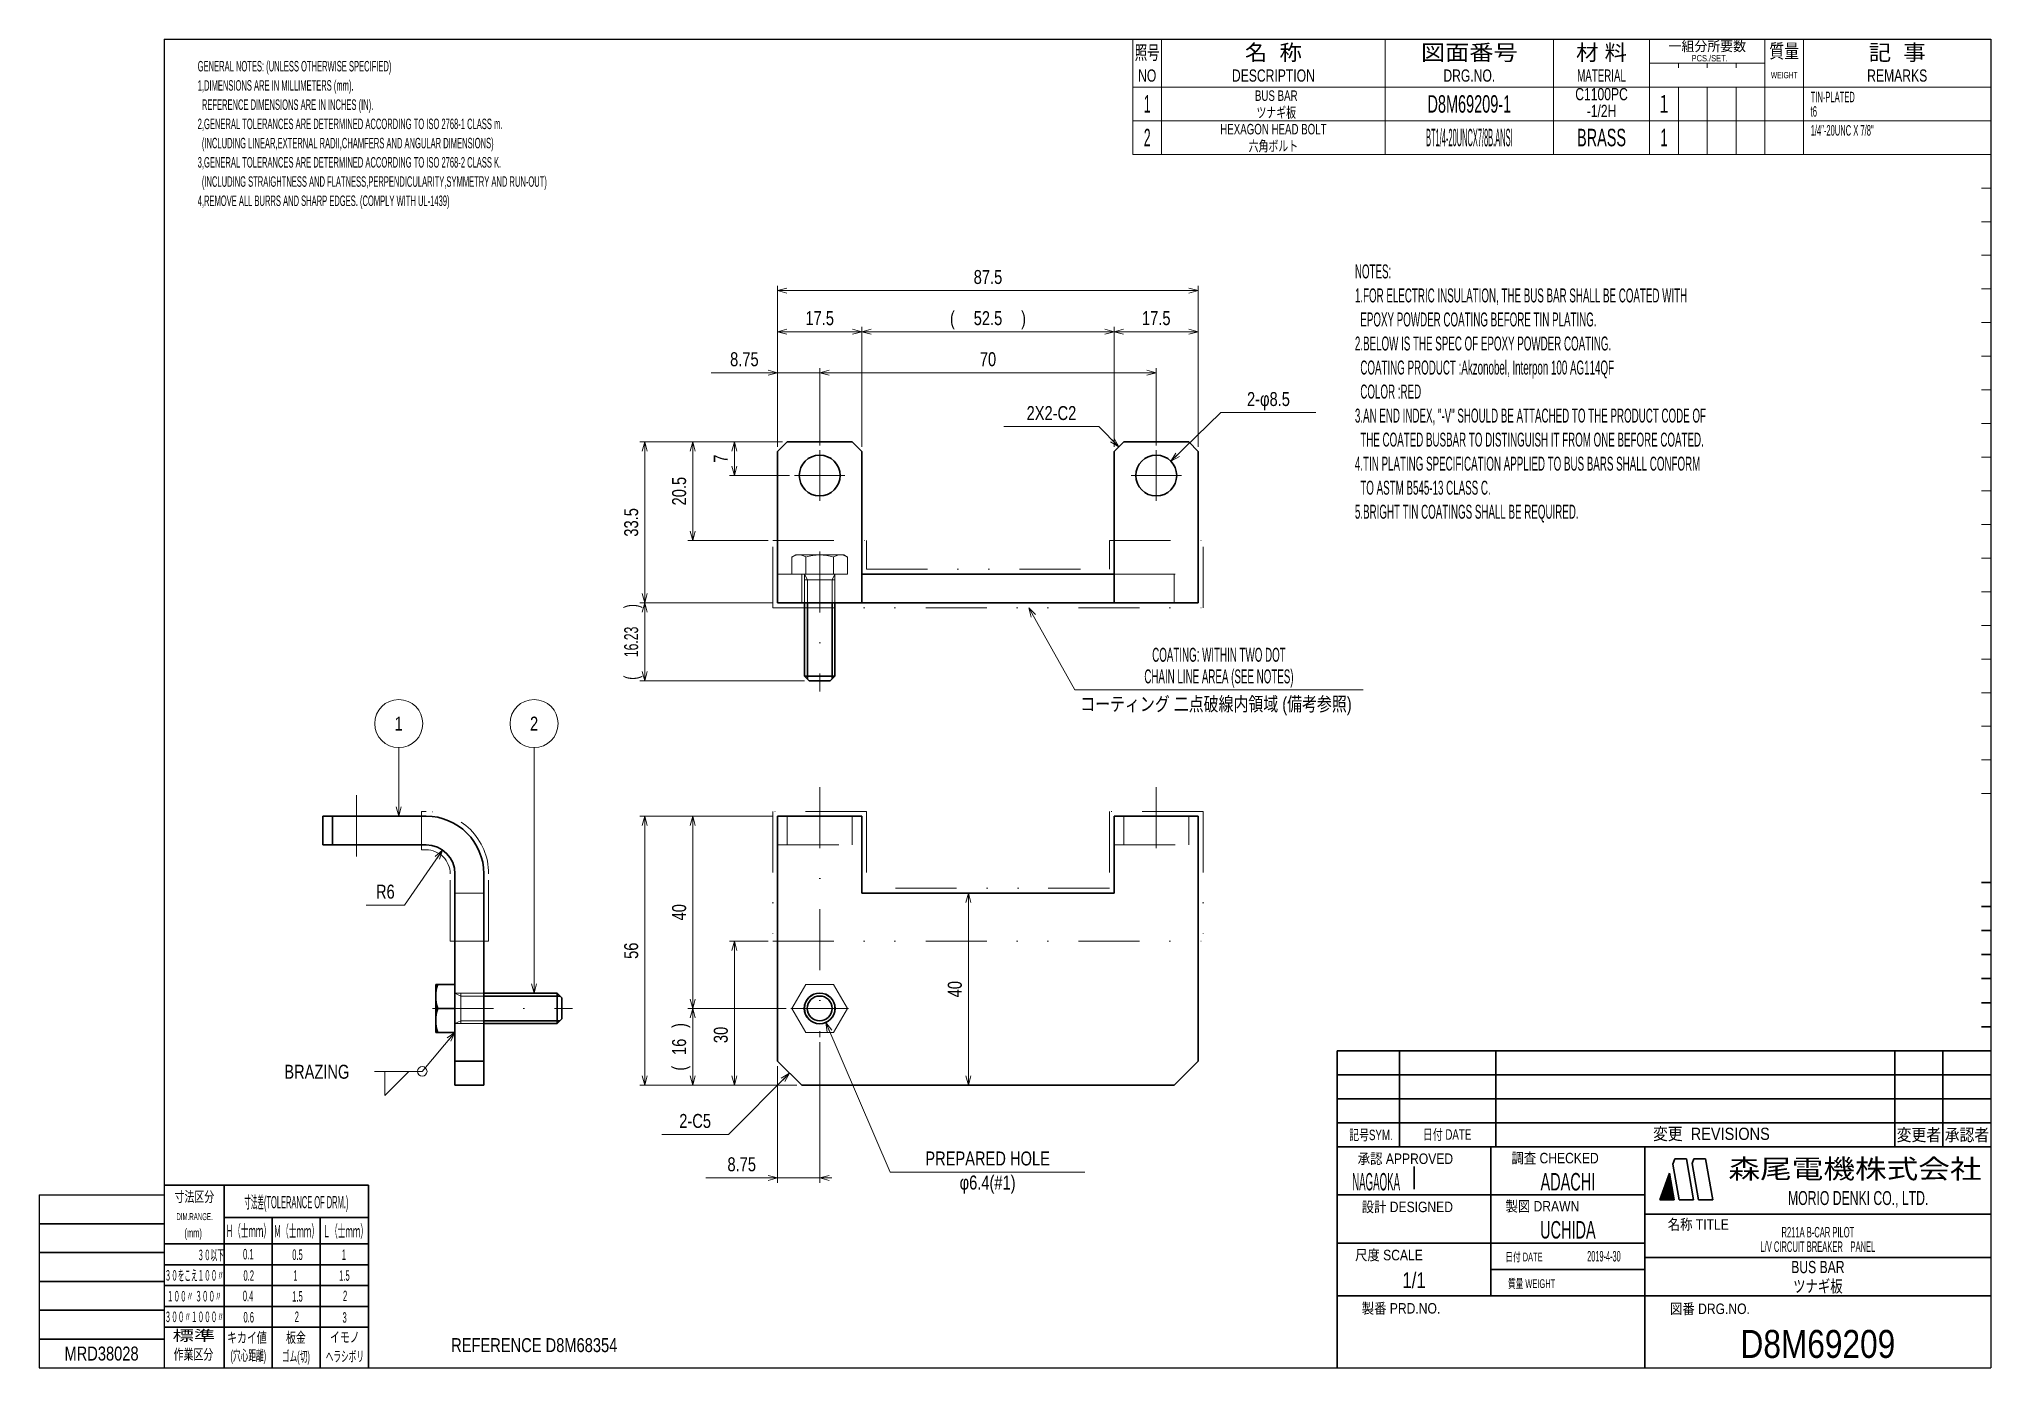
# Model space of a CAD drawing. Header units: millimetres. Extents: x 7 to 413, y 10 to 287.
import ezdxf
from ezdxf.enums import TextEntityAlignment as Align

# ---------------------------------------------------------------- set-up
doc = ezdxf.new("R2010")
doc.units = ezdxf.units.MM
for name, pattern in [('DASHDOT', [25.3, 12.7, -6.3, 0, -6.3]), ('DASHED', [19, 12.7, -6.3]), ('DIVIDE', [31.6, 12.7, -6.3, 0, -6.3, 0, -6.3])]:
    doc.linetypes.add(name, pattern=pattern)
for name, color, linetype in [('GR1_02', 7, 'Continuous'), ('GR1_03', 7, 'Continuous'), ('GR1_04', 7, 'Continuous'), ('GR1_15', 7, 'Continuous'), ('GR1_16', 7, 'Continuous'), ('図面枠D8M', 7, 'Continuous'), ('表題、部品表', 7, 'Continuous'), ('表題、部品表_01', 7, 'Continuous'), ('表題、部品表_02', 7, 'Continuous'), ('表題、部品表_03', 7, 'Continuous')]:
    doc.layers.add(name, color=color, linetype=linetype)
doc.styles.add('HG丸ｺﾞｼｯｸM-PRO', font='')
doc.styles.get('HG丸ｺﾞｼｯｸM-PRO').set_extended_font_data('HG丸ｺﾞｼｯｸM-PRO')

# ---------------------------------------------------------------- blocks, each defined once
blk = doc.blocks.new('BLKF024')
at = {"layer": '図面枠D8M', "color": 4, "linetype": 'Continuous', "lineweight": 13}
for p, q in [((344.778471, 46.998727), (346.524087, 48.744343)), ((344.8594, 47.221078), (346.502888, 48.864566)), ((344.940329, 47.443428), (346.48169, 48.984789)), ((345.021258, 47.665778), (346.460491, 49.105012)), ((345.102186, 47.888128), (346.439293, 49.225235)), ((345.183115, 48.110479), (346.418094, 49.345457)), ((345.264044, 48.332829), (346.396896, 49.46568)), ((345.344973, 48.555179), (346.375697, 49.585903)), ((345.425902, 48.777529), (346.354499, 49.706126)), ((345.506831, 48.999879), (346.3333, 49.826349)), ((345.58776, 49.22223), (346.312102, 49.946572)), ((345.668689, 49.44458), (346.290903, 50.066794)), ((345.749617, 49.66693), (346.269705, 50.187017)), ((345.830546, 49.88928), (346.248506, 50.30724)), ((345.911475, 50.111631), (346.227307, 50.427463)), ((345.992404, 50.333981), (346.206109, 50.547686)), ((346.073333, 50.556331), (346.18491, 50.667909)), ((346.154262, 50.778681), (346.163712, 50.788131)), ((344.157871, 45.246757), (346.693675, 47.782561)), ((344.211969, 45.442276), (346.672477, 47.902784)), ((344.292898, 45.664626), (346.651278, 48.023006)), ((344.299292, 45.246757), (346.714874, 47.662338)), ((344.373827, 45.886976), (346.63008, 48.143229)), ((344.440714, 45.246757), (346.736072, 47.542115)), ((344.454756, 46.109327), (346.608881, 48.263452)), ((344.535684, 46.331677), (346.587682, 48.383675)), ((344.582135, 45.246757), (346.757271, 47.421892)), ((344.616613, 46.554027), (346.566484, 48.503898)), ((344.697542, 46.776377), (346.545285, 48.624121)), ((344.723556, 45.246757), (346.778469, 47.301669)), ((344.864978, 45.246757), (346.799668, 47.181447)), ((345.006399, 45.246757), (346.820866, 47.061224)), ((345.147821, 45.246757), (346.842065, 46.941001)), ((345.289242, 45.246757), (346.863263, 46.820778)), ((345.430663, 45.246757), (346.884462, 46.700555)), ((345.572085, 45.246757), (346.90566, 46.580332)), ((345.713506, 45.246757), (346.926859, 46.46011)), ((345.854927, 45.246757), (346.948057, 46.339887)), ((345.996349, 45.246757), (346.969256, 46.219664)), ((346.13777, 45.246757), (346.990455, 46.099441)), ((346.279191, 45.246757), (347.011653, 45.979218)), ((346.420613, 45.246757), (347.032852, 45.858995)), ((346.562034, 45.246757), (347.05405, 45.738773)), ((346.703455, 45.246757), (347.075249, 45.61855)), ((346.844877, 45.246757), (347.096447, 45.498327)), ((346.986298, 45.246757), (347.117646, 45.378104)), ((347.12772, 45.246757), (347.138844, 45.257881))]:
    blk.add_line(p, q, dxfattribs=at)
blk = doc.blocks.new('BLKF023')
at = {"layer": '図面枠D8M', "color": 2, "linetype": 'Continuous', "lineweight": 25}
for p, q in [((33, 286.75), (413, 286.75)), ((33, 286.75), (33, 10.25)), ((413, 286.75), (413, 10.25)), ((7, 46.25), (7, 10.25)), ((7, 46.25), (33, 46.25)), ((7, 10.25), (413, 10.25))]:
    blk.add_line(p, q, dxfattribs=at)
at = {"layer": '図面枠D8M', "color": 4, "linetype": 'Continuous', "lineweight": 13}
for p, q in [((413, 269.75), (411, 269.75)), ((413, 262.75), (411, 262.75)), ((413, 255.75), (411, 255.75)), ((413, 248.75), (411, 248.75)), ((413, 241.75), (411, 241.75)), ((413, 234.75), (411, 234.75)), ((413, 227.75), (411, 227.75)), ((413, 220.75), (411, 220.75)), ((413, 213.75), (411, 213.75)), ((413, 206.75), (411, 206.75)), ((413, 199.75), (411, 199.75)), ((413, 192.75), (411, 192.75)), ((413, 185.75), (411, 185.75)), ((413, 178.75), (411, 178.75)), ((413, 171.75), (411, 171.75)), ((413, 164.75), (411, 164.75)), ((413, 157.75), (411, 157.75)), ((413, 150.75), (411, 150.75)), ((413, 143.75), (411, 143.75)), ((413, 136.75), (411, 136.75)), ((411, 129.75), (413, 129.75))]:
    blk.add_line(p, q, dxfattribs=at)
at = {"layer": '図面枠D8M', "color": 3, "linetype": 'Continuous', "lineweight": 35}
for p, q in [((413, 111.25), (411, 111.25)), ((413, 106.25), (411, 106.25)), ((413, 101.25), (411, 101.25)), ((413, 96.25), (411, 96.25)), ((413, 91.25), (411, 91.25)), ((413, 86.25), (411, 86.25)), ((413, 81.25), (411, 81.25)), ((277, 76.25), (413, 76.25)), ((277, 76.25), (277, 10.25)), ((290, 76.25), (290, 56.25)), ((310, 76.25), (310, 56.25)), ((393, 76.25), (393, 56.25)), ((403, 76.25), (403, 56.25)), ((277, 71.25), (413, 71.25)), ((277, 66.25), (413, 66.25)), ((277, 61.25), (413, 61.25)), ((277, 56.25), (413, 56.25)), ((309, 56.25), (309, 25.25)), ((341, 56.25), (341, 10.25)), ((346.84, 52.65), (347.23, 53.75)), ((347.23, 53.75), (349.64, 53.75)), ((351.14, 45.25), (349.64, 53.75)), ((351.18, 53.75), (350.82, 52.76)), ((351.18, 53.75), (353.64, 53.75)), ((355.14, 45.25), (353.64, 53.75)), ((293, 52.17), (293, 47.48)), ((344.14, 45.25), (346.16, 50.8)), ((347.14, 45.25), (346.16, 50.8)), ((348.14, 45.25), (346.84, 52.65)), ((352.14, 45.25), (350.82, 52.76)), ((33, 48.25), (75.5, 48.25)), ((45.5, 48.25), (45.5, 10.25)), ((75.5, 48.25), (75.5, 10.25)), ((277, 46.25), (341, 46.25)), ((344.14, 45.25), (347.14, 45.25)), ((348.14, 45.25), (351.14, 45.25)), ((352.14, 45.25), (355.14, 45.25)), ((45.5, 41.55), (75.5, 41.55)), ((55.5, 41.55), (55.5, 10.25)), ((65.5, 41.55), (65.5, 10.25)), ((341, 42.25), (413, 42.25)), ((7, 40.25), (33, 40.25)), ((7, 34.25), (33, 34.25)), ((33, 36.05), (75.5, 36.05)), ((277, 36.25), (341, 36.25)), ((341, 33.25), (413, 33.25)), ((33, 31.72), (75.5, 31.72)), ((309, 30.75), (341, 30.75)), ((7, 28.25), (33, 28.25)), ((33, 27.4), (75.5, 27.4)), ((277, 25.25), (413, 25.25)), ((7, 22.25), (33, 22.25)), ((33, 23.07), (75.5, 23.07)), ((33, 16.25), (7, 16.25)), ((33, 18.75), (75.5, 18.75))]:
    blk.add_line(p, q, dxfattribs=at)
at = {"layer": '図面枠D8M', "color": 4, "linetype": 'Continuous', "lineweight": 13}
blk.add_blockref('BLKF024', (0, 0), dxfattribs=at)
at = {"layer": '図面枠D8M', "color": 4, "linetype": 'Continuous', "lineweight": 13, "style": 'HG丸ｺﾞｼｯｸM-PRO'}
for s, height, width, p in [('記号SYM.', 2.182, 0.69227, (284.03, 58.74)), ('日付 DATE', 2.182, 0.692507, (299.87, 58.83)), ('変更  REVISIONS', 2.5455, 0.887352, (354.85, 58.97)), ('変更者', 2.545, 0.887717, (398, 58.75)), ('承認者', 2.545, 0.887717, (408, 58.75)), ('承認 APPROVED', 2.1818, 0.863151, (291.21, 53.79)), ('調査 CHECKED', 2.182, 0.863174, (322.34, 53.92)), ('寸法差(TOLERANCE OF DRM.)', 2.5455, 0.382528, (60.52, 44.75)), ('設計 DESIGNED', 2.1818, 0.862613, (291.61, 43.76)), ('製図 DRAWN', 2.182, 0.863099, (319.7, 43.9)), ('DIM.RANGE.', 1.455, 0.522543, (39.35, 41.74)), ('名称 TITLE', 2.182, 0.862489, (352.13, 40.11)), ('Ｈ（士ｍｍ）', 2.545, 0.439786, (50.53, 38.76)), ('Ｍ（士ｍｍ）', 2.545, 0.439786, (60.52, 38.71)), ('Ｌ（士ｍｍ）', 2.545, 0.439786, (70.7, 38.71)), ('３０以下', 2.182, 0.44793, (42.7, 33.77)), ('0.1', 2.182, 0.522424, (50.53, 33.92)), ('0.5', 2.182, 0.522424, (60.76, 33.82)), ('1', 2.18, 0.521199, (70.42, 33.82)), ('尺度 SCALE', 2.182, 0.862581, (287.78, 33.74)), ('日付 DATE', 1.818, 0.618255, (315.88, 33.34)), ('３０をこえ１００〃', 2.182, 0.44793, (39.29, 29.52)), ('0.2', 2.182, 0.522424, (50.62, 29.48)), ('1', 2.18, 0.521199, (60.33, 29.48)), ('1.5', 2.182, 0.522424, (70.52, 29.48)), ('質量 WEIGHT', 1.818, 0.618812, (317.46, 27.8)), ('１００〃 ３００〃', 2.182, 0.448161, (39.29, 25.18)), ('0.4', 2.182, 0.522424, (50.48, 25.24)), ('1.5', 2.182, 0.522424, (60.76, 25.15)), ('2', 2.18, 0.521199, (70.66, 25.24)), ('３００〃１０００〃', 2.182, 0.44793, (39.29, 20.89)), ('0.6', 2.182, 0.522424, (50.62, 20.81)), ('2', 2.18, 0.521199, (60.62, 20.9)), ('3', 2.18, 0.521199, (70.56, 20.76)), ('製番 PRD.NO.', 2.182, 0.863299, (290.29, 22.66)), ('図番 DRG.NO.', 2.182, 0.863083, (354.56, 22.56)), ('キカイ値', 2.182, 0.692256, (50.24, 16.58)), ('板金', 2.182, 0.692256, (60.43, 16.58)), ('イモノ', 2.182, 0.692256, (70.61, 16.67))]:
    blk.add_text(s, height=height, dxfattribs=dict(at, width=width)).set_placement(p, align=Align.MIDDLE_CENTER)
at = {"layer": '図面枠D8M', "color": 2, "linetype": 'Continuous', "lineweight": 25, "style": 'HG丸ｺﾞｼｯｸM-PRO', "width": 1.206081}
blk.add_text('森尾電機株式会社', height=4, dxfattribs=at).set_placement((384.72, 51.68), align=Align.MIDDLE_CENTER)
at = {"layer": '図面枠D8M', "color": 4, "linetype": 'Continuous', "lineweight": 13, "style": 'HG丸ｺﾞｼｯｸM-PRO'}
for s, height, width, p in [('寸法区分', 2.182, 0.692256, (39.31, 44.15)), ('(mm)', 1.818, 0.619256, (39.07, 36.89)), ('標準', 2.182, 1.489301, (39.21, 15.25)), ('作業区分', 2.182, 0.692256, (39.12, 11.35)), ('(穴心距離)', 2.182, 0.521231, (50.53, 11.11)), ('ゴム(切)', 2.182, 0.521232, (60.43, 10.92)), ('ヘラシボリ', 2.182, 0.521228, (70.61, 10.92))]:
    blk.add_text(s, height=height, dxfattribs=dict(at, width=width)).set_placement(p, align=Align.BOTTOM_CENTER)
at = {"layer": '図面枠D8M', "color": 3, "linetype": 'Continuous', "lineweight": 35, "style": 'HG丸ｺﾞｼｯｸM-PRO', "width": 0.652197}
blk.add_text('MORIO DENKI CO., LTD.', height=2.9091, dxfattribs=at).set_placement((385.38, 45.61), align=Align.MIDDLE_CENTER)
blk = doc.blocks.new('BLKF025')
at = {"layer": '図面枠D8M', "color": 3, "linetype": 'Continuous', "lineweight": 35, "style": 'HG丸ｺﾞｼｯｸM-PRO'}
for s, height, width, p in [('NAGAOKA', 3.636, 0.414524, (285.11, 49)), ('ADACHI', 3.636, 0.619335, (325, 49)), ('UCHIDA', 3.636, 0.61989, (325, 39)), ('L/V CIRCUIT BREAKER\u3000PANEL', 2.1818, 0.522183, (377, 35.5)), ('R211A B-CAR PILOT', 2.1818, 0.522281, (377, 38.5)), ('2019-4-30', 2.182, 0.482367, (332.5, 33.5)), ('BUS BAR', 2.545, 0.742441, (377, 31.25)), ('1/1', 3.273, 0.80628, (293, 28.5)), ('D8M69209', 5.818, 0.845432, (377, 15.25))]:
    blk.add_text(s, height=height, dxfattribs=dict(at, width=width)).set_placement(p, align=Align.MIDDLE_CENTER)
blk = doc.blocks.new('BLKF026')
at = {"layer": '表題、部品表_02', "color": 4, "linetype": 'Continuous', "lineweight": 13}
for p, q in [((234.5, 276.75), (234.5, 269.75)), ((234.5, 276.75), (413, 276.75)), ((240.5, 276.75), (240.5, 269.75)), ((287, 276.75), (287, 269.75)), ((322, 276.75), (322, 269.75)), ((342, 276.75), (342, 269.75)), ((348, 276.75), (348, 269.75)), ((354, 276.75), (354, 269.75)), ((360, 269.75), (360, 276.75)), ((366, 276.75), (366, 269.75)), ((374, 276.75), (374, 269.75)), ((413, 276.75), (413, 269.75)), ((234.5, 269.75), (413, 269.75))]:
    blk.add_line(p, q, dxfattribs=at)
blk = doc.blocks.new('BLKF028')
at = {"layer": 'GR1_02', "color": 4, "linetype": 'DASHDOT', "lineweight": 13}
for p, q in [((73.02, 129.4), (73.02, 113.21)), ((88.82, 85.06), (117.95, 85.06))]:
    blk.add_line(p, q, dxfattribs=at)
at = {"layer": 'GR1_02', "color": 3, "linetype": 'Continuous', "lineweight": 35}
for p, q in [((66.02, 125.06), (87.52, 125.06)), ((66.02, 119.06), (66.02, 125.06)), ((68.02, 119.06), (68.02, 125.06)), ((87.52, 119.06), (66.02, 119.06)), ((93.52, 69.06), (93.52, 113.06)), ((99.52, 69.06), (99.52, 113.06)), ((99.52, 69.06), (93.52, 69.06))]:
    blk.add_line(p, q, dxfattribs=at)
for radius in [12, 6]:
    blk.add_arc((87.52, 113.06), radius, 0, 90, dxfattribs=at)
blk = doc.blocks.new('FXTIP_ARROW_S')
at = {"color": 0, "linetype": 'Continuous', "lineweight": -2}
for q in [(-1, 0), (-0.97, 0.26), (-0.97, -0.26)]:
    blk.add_line((0, 0), q, dxfattribs=at)
blk = doc.blocks.new('FXTIP_ARROW_E')
at = {"color": 0, "linetype": 'Continuous', "lineweight": -2}
for q in [(-1, 0), (-0.97, 0.26), (-0.97, -0.26)]:
    blk.add_line((0, 0), q, dxfattribs=at)
blk = doc.blocks.new('BLKF030')
at = {"layer": '表題、部品表_01', "color": 4, "linetype": 'Continuous', "lineweight": 13}
for p, q in [((234.5, 286.75), (234.5, 276.75)), ((234.5, 286.75), (413, 286.75)), ((240.5, 286.75), (240.5, 276.75)), ((287, 286.75), (287, 276.75)), ((322, 286.75), (322, 276.75)), ((342, 286.75), (342, 276.75)), ((366, 286.75), (366, 276.75)), ((374, 286.75), (374, 276.75)), ((413, 286.75), (413, 276.75)), ((342, 281.75), (366, 281.75)), ((348, 280.75), (348, 281.75)), ((354, 281.75), (354, 280.75)), ((360, 281.75), (360, 280.75)), ((234.5, 276.75), (413, 276.75))]:
    blk.add_line(p, q, dxfattribs=at)
at = {"layer": '表題、部品表_01', "color": 3, "linetype": 'Continuous', "lineweight": 35, "style": 'HG丸ｺﾞｼｯｸM-PRO'}
for s, height, width, p in [('照号', 2.909, 0.651535, (237.5, 283.95)), ('名  称', 3.273, 1.042426, (263.75, 283.95)), ('図面番号', 3.273, 1.127518, (304.5, 283.95)), ('材 料', 3.273, 1.042439, (332, 283.95)), ('一組分所要数', 2.036, 0.966638, (354, 285.25)), ('質量', 2.909, 0.781842, (370, 284.25)), ('記  事', 3.273, 1.042426, (393.5, 283.95)), ('NO', 2.545, 0.740841, (237.5, 279.15)), ('DESCRIPTION', 2.5455, 0.741365, (263.75, 279.15)), ('DRG.NO.', 2.545, 0.741189, (304.5, 279.15)), ('MATERIAL', 2.545, 0.594756, (332, 279.15)), ('PCS./SET.', 1.309, 0.862935, (354.5, 282.75)), ('REMARKS', 2.545, 0.742803, (393.5, 279.15)), ('WEIGHT', 1.309, 0.635507, (370, 279.25))]:
    blk.add_text(s, height=height, dxfattribs=dict(at, width=width)).set_placement(p, align=Align.MIDDLE_CENTER)
blk = doc.blocks.new('BLKF029')
at = {"layer": '表題、部品表_01', "color": 3, "linetype": 'Continuous', "lineweight": 13}
blk.add_blockref('BLKF030', (0, 0), dxfattribs=at)
blk = doc.blocks.new('BLKF031')
at = {"layer": 'GR1_03', "color": 4, "linetype": 'DASHED', "lineweight": 13}
for p, q in [((163.61, 178.98), (164.38, 179.43)), ((163.61, 178.98), (163.61, 175.43)), ((164.38, 179.43), (174.38, 179.43)), ((166.5, 178.98), (166.5, 175.43)), ((172.27, 178.98), (172.27, 175.43)), ((174.38, 179.43), (175.16, 178.98)), ((175.16, 178.98), (175.16, 175.43)), ((163.61, 175.43), (175.16, 175.43)), ((166.21, 175.43), (166.21, 169.43)), ((166.21, 175.43), (166.81, 174.23)), ((172.56, 175.43), (171.96, 174.23)), ((172.56, 175.43), (172.56, 169.43)), ((166.21, 174.23), (172.56, 174.23)), ((166.81, 174.23), (166.81, 169.43)), ((171.96, 174.23), (171.96, 169.43))]:
    blk.add_line(p, q, dxfattribs=at)
at = {"layer": 'GR1_03', "color": 3, "linetype": 'Continuous', "lineweight": 35}
for p, q in [((166.21, 169.43), (166.21, 154.2)), ((166.81, 169.43), (166.81, 153.6)), ((171.96, 169.43), (171.96, 153.6)), ((172.56, 169.43), (172.56, 154.2)), ((166.21, 154.2), (172.56, 154.2)), ((166.21, 154.2), (167.21, 153.2)), ((167.21, 153.2), (171.56, 153.2)), ((172.56, 154.2), (171.56, 153.2))]:
    blk.add_line(p, q, dxfattribs=at)
at = {"layer": 'GR1_03', "color": 4, "linetype": 'DASHED', "lineweight": 13}
for centre, radius, start, end in [((165.05, 176.87), 2.56, 55.6158, 124.3842), ((169.38, 169.87), 9.55, 72.412, 107.588), ((173.71, 176.87), 2.56, 55.6158, 124.3842)]:
    blk.add_arc(centre, radius, start, end, dxfattribs=at)
blk = doc.blocks.new('BLKF032')
at = {"layer": 'GR1_02', "color": 3, "linetype": 'Continuous', "lineweight": 35}
for p, q in [((162.63, 202.93), (160.63, 200.93)), ((160.63, 200.93), (160.63, 169.43)), ((162.63, 202.93), (176.13, 202.93)), ((176.13, 202.93), (178.13, 200.93)), ((178.13, 200.93), (178.13, 169.43)), ((232.63, 202.93), (230.63, 200.93)), ((230.63, 200.93), (230.63, 169.43)), ((232.63, 202.93), (246.13, 202.93)), ((248.13, 200.93), (246.13, 202.93)), ((248.13, 200.93), (248.13, 169.43)), ((178.13, 175.43), (230.63, 175.43)), ((160.63, 169.43), (248.13, 169.43))]:
    blk.add_line(p, q, dxfattribs=at)
at = {"layer": 'GR1_02', "color": 4, "linetype": 'DASHED', "lineweight": 13}
for p, q in [((160.63, 175.43), (178.13, 175.43)), ((165.63, 175.43), (165.63, 169.43)), ((230.63, 175.43), (248.13, 175.43)), ((243.13, 169.43), (243.13, 175.43))]:
    blk.add_line(p, q, dxfattribs=at)
at = {"layer": 'GR1_02', "color": 3, "linetype": 'Continuous', "lineweight": 35}
for centre in [(169.38, 195.93), (239.38, 195.93)]:
    blk.add_circle(centre, 4.25, dxfattribs=at)
blk = doc.blocks.new('BLKF033')
at = {"layer": 'GR1_03', "color": 4, "linetype": 'DASHED', "lineweight": 13}
for p, q in [((166.5, 90.06), (163.61, 85.06)), ((172.27, 90.06), (166.5, 90.06)), ((175.16, 85.06), (172.27, 90.06)), ((163.61, 85.06), (166.5, 80.06)), ((172.27, 80.06), (175.16, 85.06)), ((166.5, 80.06), (172.27, 80.06))]:
    blk.add_line(p, q, dxfattribs=at)
at = {"layer": 'GR1_03', "color": 3, "linetype": 'Continuous', "lineweight": 35}
for radius in [3.18, 2.58]:
    blk.add_circle((169.38, 85.06), radius, dxfattribs=at)
blk = doc.blocks.new('BLKF034')
at = {"layer": 'GR1_02', "color": 3, "linetype": 'Continuous', "lineweight": 35}
for p, q in [((160.63, 125.06), (178.13, 125.06)), ((160.63, 74.06), (160.63, 125.06)), ((178.13, 109.06), (178.13, 125.06)), ((230.63, 109.06), (230.63, 125.06)), ((230.63, 125.06), (248.13, 125.06)), ((248.13, 74.06), (248.13, 125.06)), ((178.13, 109.06), (230.63, 109.06)), ((165.63, 69.06), (160.63, 74.06)), ((243.13, 69.06), (248.13, 74.06)), ((165.63, 69.06), (243.13, 69.06))]:
    blk.add_line(p, q, dxfattribs=at)
at = {"layer": 'GR1_02', "color": 4, "linetype": 'DASHED', "lineweight": 13}
for p, q in [((162.63, 125.06), (162.63, 119.06)), ((176.13, 125.06), (176.13, 119.06)), ((232.63, 125.06), (232.63, 119.06)), ((246.13, 125.06), (246.13, 119.06)), ((160.63, 119.06), (178.13, 119.06)), ((230.63, 119.06), (248.13, 119.06))]:
    blk.add_line(p, q, dxfattribs=at)
at = {"layer": 'GR1_02', "color": 3, "linetype": 'Continuous', "lineweight": 35}
blk.add_circle((169.38, 85.06), 3.2, dxfattribs=at)
blk = doc.blocks.new('BLKF035')
at = {"layer": 'GR1_03', "color": 3, "linetype": 'Continuous', "lineweight": 35}
for p, q in [((89.52, 80.06), (89.52, 90.06)), ((89.52, 90.06), (93.52, 90.06)), ((93.52, 90.06), (93.52, 80.06)), ((99.52, 88.24), (114.74, 88.24)), ((114.74, 81.89), (114.74, 88.24)), ((114.74, 88.24), (115.74, 87.24)), ((115.74, 82.89), (115.74, 87.24)), ((89.97, 85.06), (93.52, 85.06)), ((99.52, 81.89), (114.74, 81.89)), ((114.74, 81.89), (115.74, 82.89)), ((93.52, 80.06), (89.52, 80.06))]:
    blk.add_line(p, q, dxfattribs=at)
at = {"layer": 'GR1_03', "color": 4, "linetype": 'DASHED', "lineweight": 13}
for p, q in [((93.52, 88.24), (99.52, 88.24)), ((93.52, 88.24), (94.72, 87.64)), ((94.72, 81.89), (94.72, 88.24)), ((94.72, 87.64), (99.52, 87.64)), ((93.52, 81.89), (94.72, 82.49)), ((93.52, 81.89), (99.52, 81.89)), ((94.72, 82.49), (99.52, 82.49))]:
    blk.add_line(p, q, dxfattribs=at)
at = {"layer": 'GR1_03', "color": 4, "linetype": 'Continuous', "lineweight": 35}
for p, q in [((99.52, 87.64), (115.34, 87.64)), ((99.52, 82.49), (115.34, 82.49))]:
    blk.add_line(p, q, dxfattribs=at)
at = {"layer": 'GR1_03', "color": 3, "linetype": 'Continuous', "lineweight": 35}
for centre in [(96.74, 87.56), (96.74, 82.56)]:
    blk.add_arc(centre, 7.22, 159.7438, 200.2562, dxfattribs=at)
blk = doc.blocks.new('BLKF036')
at = {"layer": 'GR1_04', "color": 4, "linetype": 'DIVIDE', "lineweight": 13}
for p, q in [((86.52, 118.06), (86.52, 126.06)), ((87.52, 126.06), (86.52, 126.06)), ((87.52, 118.06), (86.52, 118.06)), ((92.52, 99.06), (92.52, 113.06)), ((100.52, 99.06), (100.52, 113.06)), ((100.52, 99.06), (92.52, 99.06))]:
    blk.add_line(p, q, dxfattribs=at)
for radius in [13, 5]:
    blk.add_arc((87.52, 113.06), radius, 0, 90, dxfattribs=at)
blk = doc.blocks.new('BLKF037')
at = {"layer": 'GR1_04', "color": 4, "linetype": 'DIVIDE', "lineweight": 13}
for p, q in [((179.13, 126.06), (159.63, 126.06)), ((159.63, 126.06), (159.63, 99.06)), ((179.13, 126.06), (179.13, 110.06)), ((249.13, 126.06), (229.63, 126.06)), ((229.63, 126.06), (229.63, 110.06)), ((249.13, 126.06), (249.13, 99.06)), ((229.63, 110.06), (179.13, 110.06)), ((159.63, 99.06), (249.13, 99.06))]:
    blk.add_line(p, q, dxfattribs=at)
blk = doc.blocks.new('BLKF038')
at = {"layer": 'GR1_04', "color": 4, "linetype": 'DIVIDE', "lineweight": 13}
for p, q in [((159.63, 182.43), (179.13, 182.43)), ((159.63, 168.43), (159.63, 182.43)), ((179.13, 176.43), (179.13, 182.43)), ((229.63, 176.43), (229.63, 182.43)), ((229.63, 182.43), (249.13, 182.43)), ((249.13, 168.43), (249.13, 182.43)), ((179.13, 176.43), (229.63, 176.43)), ((159.63, 168.43), (249.13, 168.43))]:
    blk.add_line(p, q, dxfattribs=at)
blk = doc.blocks.new('BLKF039')
at = {"layer": '表題、部品表_02', "color": 4, "linetype": 'Continuous', "lineweight": 13}
for p, q in [((234.5, 269.75), (234.5, 262.75)), ((234.5, 269.75), (413, 269.75)), ((240.5, 269.75), (240.5, 262.75)), ((287, 269.75), (287, 262.75)), ((322, 269.75), (322, 262.75)), ((342, 269.75), (342, 262.75)), ((348, 269.75), (348, 262.75)), ((354, 269.75), (354, 262.75)), ((360, 262.75), (360, 269.75)), ((366, 269.75), (366, 262.75)), ((374, 269.75), (374, 262.75)), ((413, 269.75), (413, 262.75)), ((234.5, 262.75), (413, 262.75))]:
    blk.add_line(p, q, dxfattribs=at)

msp = doc.modelspace()

# ---------------------------------------------------------------- linework, layer by layer
at = {"layer": 'GR1_02', "color": 4, "linetype": 'DASHDOT', "lineweight": 13}
for p, q in [((169.38, 190.68), (169.38, 201.18)), ((239.38, 190.68), (239.38, 201.18)), ((174.63, 195.93), (164.13, 195.93)), ((244.63, 195.93), (234.13, 195.93)), ((169.38, 180.12), (169.38, 150.99)), ((169.38, 131.1), (169.38, 79.06)), ((239.38, 131.1), (239.38, 113.4)), ((175.38, 85.06), (163.38, 85.06))]:
    msp.add_line(p, q, dxfattribs=at)
at = {"layer": 'GR1_02', "color": 4, "linetype": 'DASHED', "lineweight": 13}
msp.add_line((99.52, 109.06), (93.52, 109.06), dxfattribs=at)
at = {"layer": 'GR1_02', "color": 3, "linetype": 'Continuous', "lineweight": 35}
msp.add_line((99.52, 74.06), (93.52, 74.06), dxfattribs=at)
at = {"layer": 'GR1_15', "color": 4, "linetype": 'Continuous', "lineweight": 13}
for p, q in [((81.82, 125.06), (81.82, 139.32)), ((109.97, 88.24), (109.97, 139.32))]:
    msp.add_line(p, q, dxfattribs=at)
for centre in [(81.82, 144.32), (109.97, 144.32)]:
    msp.add_circle(centre, 5, dxfattribs=at)
at = {"layer": 'GR1_16', "color": 4, "linetype": 'Continuous', "lineweight": 13}
for p, q in [((160.63, 201.93), (160.63, 235.41)), ((160.63, 234.41), (248.13, 234.41)), ((248.13, 201.93), (248.13, 235.41)), ((160.63, 203.43), (160.63, 226.85)), ((160.63, 225.85), (178.13, 225.85)), ((178.13, 201.93), (178.13, 226.85)), ((178.13, 225.85), (230.63, 225.85)), ((230.63, 201.93), (230.63, 226.85)), ((230.63, 225.85), (248.13, 225.85)), ((248.13, 201.93), (248.13, 226.85)), ((146.79, 217.3), (160.63, 217.3)), ((160.63, 201.93), (160.63, 218.3)), ((160.63, 217.3), (169.38, 217.3)), ((169.38, 202.18), (169.38, 218.3)), ((169.38, 217.3), (239.38, 217.3)), ((239.38, 202.18), (239.38, 218.3)), ((242.43, 198.89), (252.84, 209.02)), ((252.84, 209.02), (272.6, 209.02)), ((227.46, 206.1), (207.7, 206.1)), ((231.63, 201.93), (227.46, 206.1)), ((161.63, 202.93), (131.99, 202.93)), ((132.99, 169.43), (132.99, 202.93)), ((161.63, 202.93), (141.96, 202.93)), ((142.96, 182.43), (142.96, 202.93)), ((161.63, 202.93), (150.63, 202.93)), ((151.63, 195.93), (151.63, 202.93)), ((163.13, 195.93), (150.63, 195.93)), ((158.63, 182.43), (141.96, 182.43)), ((159.63, 169.43), (131.99, 169.43)), ((132.99, 153.2), (132.99, 169.43)), ((212.85, 168.43), (222.42, 151.31)), ((166.21, 153.2), (131.99, 153.2)), ((222.42, 151.31), (282.42, 151.31)), ((159.63, 125.06), (131.99, 125.06)), ((132.99, 69.06), (132.99, 125.06)), ((159.63, 125.06), (141.96, 125.06)), ((142.96, 85.06), (142.96, 125.06)), ((90.94, 117.99), (82.99, 106.53)), ((82.99, 106.53), (75.07, 106.53)), ((200.3, 69.06), (200.3, 109.06)), ((162.38, 85.06), (141.96, 85.06)), ((142.96, 69.06), (142.96, 85.06)), ((170.65, 82.12), (184.06, 51.01)), ((93.52, 80.06), (86.7, 71.95)), ((169.38, 78.06), (169.38, 48.8)), ((86.7, 71.95), (76.79, 71.95)), ((78.92, 71.95), (78.92, 66.95)), ((78.92, 66.95), (83.92, 71.95)), ((164.63, 69.06), (131.99, 69.06)), ((164.63, 69.06), (141.96, 69.06)), ((163.13, 71.56), (150.39, 58.82)), ((160.63, 73.06), (160.63, 48.8)), ((150.39, 58.82), (136.55, 58.82)), ((145.7, 49.8), (160.63, 49.8)), ((160.63, 49.8), (169.38, 49.8)), ((169.38, 49.8), (171.88, 49.8)), ((184.06, 51.01), (224.54, 51.01))]:
    msp.add_line(p, q, dxfattribs=at)
at = {"layer": 'GR1_16', "color": 254, "linetype": 'Continuous', "lineweight": 13}
for p, q in [((158.63, 99.06), (150.63, 99.06)), ((151.63, 69.06), (151.63, 99.06)), ((164.63, 69.06), (150.63, 69.06))]:
    msp.add_line(p, q, dxfattribs=at)
at = {"layer": 'GR1_16', "color": 4, "linetype": 'Continuous', "lineweight": 13}
msp.add_circle((86.7, 71.95), 1, dxfattribs=at)

# ---------------------------------------------------------------- block references
at = {"layer": 'GR1_02', "color": 3, "linetype": 'Continuous', "lineweight": 35}
for name in ['BLKF032', 'BLKF028', 'BLKF034']:
    msp.add_blockref(name, (0, 0), dxfattribs=at)
at = {"layer": 'GR1_03', "color": 4, "linetype": 'DASHED', "lineweight": 13}
for name in ['BLKF031', 'BLKF033']:
    msp.add_blockref(name, (0, 0), dxfattribs=at)
at = {"layer": 'GR1_03', "color": 3, "linetype": 'Continuous', "lineweight": 35}
msp.add_blockref('BLKF035', (0, 0), dxfattribs=at)
at = {"layer": 'GR1_04', "color": 4, "linetype": 'DIVIDE', "lineweight": 13}
for name in ['BLKF038', 'BLKF036', 'BLKF037']:
    msp.add_blockref(name, (0, 0), dxfattribs=at)
at = {"layer": 'GR1_15', "color": 4, "linetype": 'Continuous', "lineweight": 13, "xscale": 2, "yscale": 2, "rotation": 270}
for p in [(81.82, 125.06), (109.97, 88.24)]:
    msp.add_blockref('FXTIP_ARROW_S', p, dxfattribs=at)
at = {"layer": 'GR1_16', "color": 4, "linetype": 'Continuous', "lineweight": 13, "xscale": 2, "yscale": 2}
for name, p, rotation in [('FXTIP_ARROW_S', (160.63, 234.41), 180), ('FXTIP_ARROW_E', (248.13, 234.41), 360), ('FXTIP_ARROW_S', (160.63, 225.85), 180), ('FXTIP_ARROW_E', (178.13, 225.85), 360), ('FXTIP_ARROW_S', (178.13, 225.85), 180), ('FXTIP_ARROW_E', (230.63, 225.85), 360), ('FXTIP_ARROW_S', (230.63, 225.85), 180), ('FXTIP_ARROW_E', (248.13, 225.85), 360), ('FXTIP_ARROW_E', (160.63, 217.3), 360), ('FXTIP_ARROW_S', (169.38, 217.3), 180), ('FXTIP_ARROW_E', (239.38, 217.3), 360), ('FXTIP_ARROW_S', (231.63, 201.93), 314.9999999999998), ('FXTIP_ARROW_E', (132.99, 202.93), 90), ('FXTIP_ARROW_E', (142.96, 202.93), 90), ('FXTIP_ARROW_E', (151.63, 202.93), 90), ('FXTIP_ARROW_S', (242.43, 198.89), 224.2151753970095), ('FXTIP_ARROW_S', (151.63, 195.93), 270), ('FXTIP_ARROW_S', (142.96, 182.43), 270), ('FXTIP_ARROW_S', (132.99, 169.43), 270), ('FXTIP_ARROW_E', (132.99, 169.43), 90), ('FXTIP_ARROW_S', (212.85, 168.43), 119.2210290479251), ('FXTIP_ARROW_S', (132.99, 153.2), 270), ('FXTIP_ARROW_E', (132.99, 125.06), 90), ('FXTIP_ARROW_E', (142.96, 125.06), 90), ('FXTIP_ARROW_S', (90.94, 117.99), 55.27249140113798), ('FXTIP_ARROW_E', (200.3, 109.06), 90), ('FXTIP_ARROW_S', (142.96, 85.06), 270), ('FXTIP_ARROW_E', (142.96, 85.06), 90), ('FXTIP_ARROW_S', (170.65, 82.12), 113.3123543318692), ('FXTIP_ARROW_S', (93.52, 80.06), 49.96119252893508), ('FXTIP_ARROW_S', (132.99, 69.06), 270), ('FXTIP_ARROW_S', (142.96, 69.06), 270), ('FXTIP_ARROW_S', (163.13, 71.56), 45.0000000000001), ('FXTIP_ARROW_S', (200.3, 69.06), 270), ('FXTIP_ARROW_E', (160.63, 49.8), 360), ('FXTIP_ARROW_S', (169.38, 49.8), 180)]:
    msp.add_blockref(name, p, dxfattribs=dict(at, rotation=rotation))
at = {"layer": 'GR1_16', "color": 254, "linetype": 'Continuous', "lineweight": 13, "xscale": 2, "yscale": 2}
for name, p, rotation in [('FXTIP_ARROW_E', (151.63, 99.06), 90), ('FXTIP_ARROW_S', (151.63, 69.06), 270)]:
    msp.add_blockref(name, p, dxfattribs=dict(at, rotation=rotation))
at = {"layer": '図面枠D8M', "color": 4, "linetype": 'Continuous', "lineweight": 13}
msp.add_blockref('BLKF023', (0, 0), dxfattribs=at)
at = {"layer": '図面枠D8M', "color": 3, "linetype": 'Continuous', "lineweight": 35}
msp.add_blockref('BLKF025', (0, 0), dxfattribs=at)
at = {"layer": '表題、部品表_01', "color": 3, "linetype": 'Continuous', "lineweight": 13}
msp.add_blockref('BLKF029', (0, 0), dxfattribs=at)
at = {"layer": '表題、部品表_02', "color": 4, "linetype": 'Continuous', "lineweight": 13}
for name in ['BLKF026', 'BLKF039']:
    msp.add_blockref(name, (0, 0), dxfattribs=at)

# ---------------------------------------------------------------- texts
at = {"layer": 'GR1_15', "color": 3, "linetype": 'Continuous', "lineweight": 35, "style": 'HG丸ｺﾞｼｯｸM-PRO', "width": 0.784542}
for s, p in [('1', (81.82, 144.32)), ('2', (109.97, 144.32))]:
    msp.add_text(s, height=2.91, rotation=0, dxfattribs=at).set_placement(p, align=Align.MIDDLE_CENTER)
at = {"layer": 'GR1_16', "color": 3, "linetype": 'Continuous', "lineweight": 35, "style": 'HG丸ｺﾞｼｯｸM-PRO'}
for s, height, rotation, width, p in [('87.5', 2.909, 0, 0.784749, (204.38, 234.91)), ('17.5', 2.909, 0, 0.784749, (169.38, 226.35)), ('(', 2.91, 0, 0.781868, (196.98, 226.35)), ('52.5', 2.909, 0, 0.784749, (204.38, 226.35)), (')', 2.91, 0, 0.781868, (211.78, 226.35)), ('17.5', 2.909, 0, 0.784749, (239.38, 226.35)), ('8.75', 2.909, 0, 0.784749, (153.71, 217.8)), ('70', 2.909, 0, 0.784542, (204.38, 217.8)), ('7', 2.91, 90, 0.784542, (151.13, 199.43)), ('20.5', 2.909, 90, 0.784749, (142.46, 192.68)), ('33.5', 2.909, 90, 0.784749, (132.49, 186.18)), ('COATING: WITHIN TWO DOT', 2.9091, 360, 0.522323, (252.42, 156.31)), ('CHAIN LINE AREA (SEE NOTES)', 2.9091, 360, 0.522176, (252.42, 151.81)), ('40', 2.909, 90, 0.784542, (142.46, 105.06)), ('56', 2.909, 90, 0.784542, (132.49, 97.06)), ('40', 2.909, 90, 0.784542, (199.8, 89.06)), (')', 2.91, 90, 0.781868, (142.46, 81.5)), ('16', 2.909, 90, 0.784542, (142.46, 77.06)), ('(', 2.91, 90, 0.781868, (142.46, 72.62)), ('2-C5', 2.909, 360, 0.783285, (143.47, 59.32))]:
    msp.add_text(s, height=height, rotation=rotation, dxfattribs=dict(at, width=width)).set_placement(p, align=Align.BOTTOM_CENTER)
for s, height, width, p in [('2-φ8.5', 2.909, 0.783565, (262.72, 209.52)), ('2X2-C2', 2.909, 0.783464, (217.58, 206.6)), ('R6', 2.909, 0.783055, (79.03, 107.03)), ('8.75', 2.909, 0.784749, (153.16, 50.3)), ('PREPARED HOLE', 2.9091, 0.783193, (204.3, 51.51)), ('φ6.4(#1)', 2.909, 0.78342, (204.3, 46.51))]:
    msp.add_text(s, height=height, dxfattribs=dict(at, width=width)).set_placement(p, align=Align.BOTTOM_CENTER)
at = {"layer": 'GR1_16', "color": 4, "linetype": 'Continuous', "lineweight": 13, "style": 'HG丸ｺﾞｼｯｸM-PRO'}
for s, height, width, p in [(')', 2.91, 0.657222, (132.49, 168.75)), ('16.23', 2.909, 0.652635, (132.49, 161.31)), ('(', 2.91, 0.657222, (132.49, 153.87))]:
    msp.add_text(s, height=height, rotation=90, dxfattribs=dict(at, width=width)).set_placement(p, align=Align.BOTTOM_CENTER)
at = {"layer": 'GR1_16', "color": 3, "linetype": 'Continuous', "lineweight": 35, "style": 'HG丸ｺﾞｼｯｸM-PRO', "width": 0.781951}
msp.add_text('コーティング 二点破線内領域 (備考参照)', height=2.9091, rotation=360, dxfattribs=at).set_placement((251.8, 148.4), align=Align.MIDDLE_CENTER)
at = {"layer": 'GR1_16', "color": 254, "linetype": 'Continuous', "lineweight": 35, "style": 'HG丸ｺﾞｼｯｸM-PRO', "width": 0.784542}
msp.add_text('30', height=2.909, rotation=90, dxfattribs=at).set_placement((151.13, 79.54), align=Align.BOTTOM_CENTER)
at = {"layer": 'GR1_16', "color": 3, "linetype": 'Continuous', "lineweight": 35, "style": 'HG丸ｺﾞｼｯｸM-PRO', "width": 0.782288}
msp.add_text('BRAZING', height=2.909, dxfattribs=at).set_placement((64.78, 71.88), align=Align.MIDDLE_CENTER)
at = {"layer": '図面枠D8M', "color": 3, "linetype": 'Continuous', "lineweight": 35, "style": 'HG丸ｺﾞｼｯｸM-PRO'}
for s, width, p in [('GENERAL NOTES: (UNLESS OTHERWISE SPECIFIED)', 0.52211, (40, 282.19)), ('1,DIMENSIONS ARE IN MILLIMETERS (mm).', 0.522052, (40, 278.19)), ('  REFERENCE DIMENSIONS ARE IN INCHES (IN).', 0.522009, (40, 274.19)), ('2,GENERAL TOLERANCES ARE DETERMINED ACCORDING TO ISO 2768-1 CLASS m.', 0.522186, (40, 270.19)), ('  (INCLUDING LINEAR,EXTERNAL RADII,CHAMFERS AND ANGULAR DIMENSIONS)', 0.522355, (40, 266.19)), ('3,GENERAL TOLERANCES ARE DETERMINED ACCORDING TO ISO 2768-2 CLASS K.', 0.52223, (40, 262.19)), ('  (INCLUDING STRAIGHTNESS AND FLATNESS,PERPENDICULARITY,SYMMETRY AND RUN-OUT)', 0.522087, (40, 258.19)), ('4,REMOVE ALL BURRS AND SHARP EDGES. (COMPLY WITH UL-1439)', 0.52235, (40, 254.19))]:
    msp.add_text(s, height=2.1818, dxfattribs=dict(at, width=width)).set_placement(p, align=Align.TOP_LEFT)
for s, height, width, p in [('ツナギ板', 2.545, 0.741121, (377, 27.25)), ('REFERENCE D8M68354', 2.9091, 0.783702, (110, 15)), ('MRD38028', 2.909, 0.783793, (20, 13.25))]:
    msp.add_text(s, height=height, dxfattribs=dict(at, width=width)).set_placement(p, align=Align.MIDDLE_CENTER)
at = {"layer": '表題、部品表', "color": 3, "linetype": 'Continuous', "lineweight": 35, "style": 'HG丸ｺﾞｼｯｸM-PRO'}
for s, height, width, p in [('NOTES:', 2.909, 0.521723, (280.7, 238.4)), ('1.FOR ELECTRIC INSULATION, THE BUS BAR SHALL BE COATED WITH ', 2.9091, 0.522417, (280.7, 233.4)), ('  EPOXY POWDER COATING BEFORE TIN PLATING.', 2.9091, 0.522634, (280.7, 228.4)), ('2.BELOW IS THE SPEC OF EPOXY POWDER COATING.', 2.9091, 0.522562, (280.7, 223.4)), ('  COATING PRODUCT :Akzonobel, Interpon 100 AG114QF', 2.9091, 0.522597, (280.7, 218.4)), ('  COLOR :RED', 2.9091, 0.522617, (280.7, 213.4)), ('3.AN END INDEX, "-V" SHOULD BE ATTACHED TO THE PRODUCT CODE OF ', 2.9091, 0.522378, (280.7, 208.4)), ('  THE COATED BUSBAR TO DISTINGUISH IT FROM ONE BEFORE COATED.', 2.9091, 0.522152, (280.7, 203.4)), ('4.TIN PLATING SPECIFICATION APPLIED TO BUS BARS SHALL CONFORM ', 2.9091, 0.522557, (280.7, 198.4)), ('  TO ASTM B545-13 CLASS C.', 2.9091, 0.522487, (280.7, 193.4)), ('5.BRIGHT TIN COATINGS SHALL BE REQUIRED.', 2.9091, 0.522387, (280.7, 188.4))]:
    msp.add_text(s, height=height, dxfattribs=dict(at, width=width)).set_placement(p, align=Align.MIDDLE_LEFT)
at = {"layer": '表題、部品表_03', "color": 3, "linetype": 'Continuous', "lineweight": 35, "style": 'HG丸ｺﾞｼｯｸM-PRO'}
for s, height, width, p in [('BUS BAR', 2.182, 0.692724, (264.34, 274.97)), ('1', 3.64, 0.521199, (237.5, 273.25)), ('ツナギ板', 2.182, 0.692256, (264.34, 271.47)), ('D8M69209-1', 3.636, 0.619404, (304.5, 273.25)), ('１', 3.64, 0.578238, (345, 273.25)), ('2', 3.64, 0.521199, (237.5, 266.25)), ('HEXAGON HEAD BOLT', 2.1818, 0.692201, (263.75, 268)), ('BT1/4-20UNCX7/8B.ANSI', 3.6364, 0.308803, (304.5, 266.25)), ('BRASS', 3.636, 0.618694, (332, 266.25)), ('1', 3.64, 0.576062, (345, 266.25)), ('六角ボルト', 2.182, 0.692256, (263.75, 264.5))]:
    msp.add_text(s, height=height, dxfattribs=dict(at, width=width)).set_placement(p, align=Align.MIDDLE_CENTER)
for s, width, p in [('C1100PC', 0.740867, (332, 273.25)), ('-1/2H', 0.740841, (332, 269.75))]:
    msp.add_text(s, height=2.545, dxfattribs=dict(at, width=width)).set_placement(p, align=Align.BOTTOM_CENTER)
for s, height, width, p in [('t6', 2.182, 0.521291, (375.5, 271.69)), ('TIN-PLATED', 2.182, 0.522156, (375.5, 274.69)), ('1/4"-20UNC X 7/8"', 2.1818, 0.522104, (375.5, 267.75))]:
    msp.add_text(s, height=height, dxfattribs=dict(at, width=width)).set_placement(p, align=Align.MIDDLE_LEFT)

doc.saveas('drawing.dxf')
